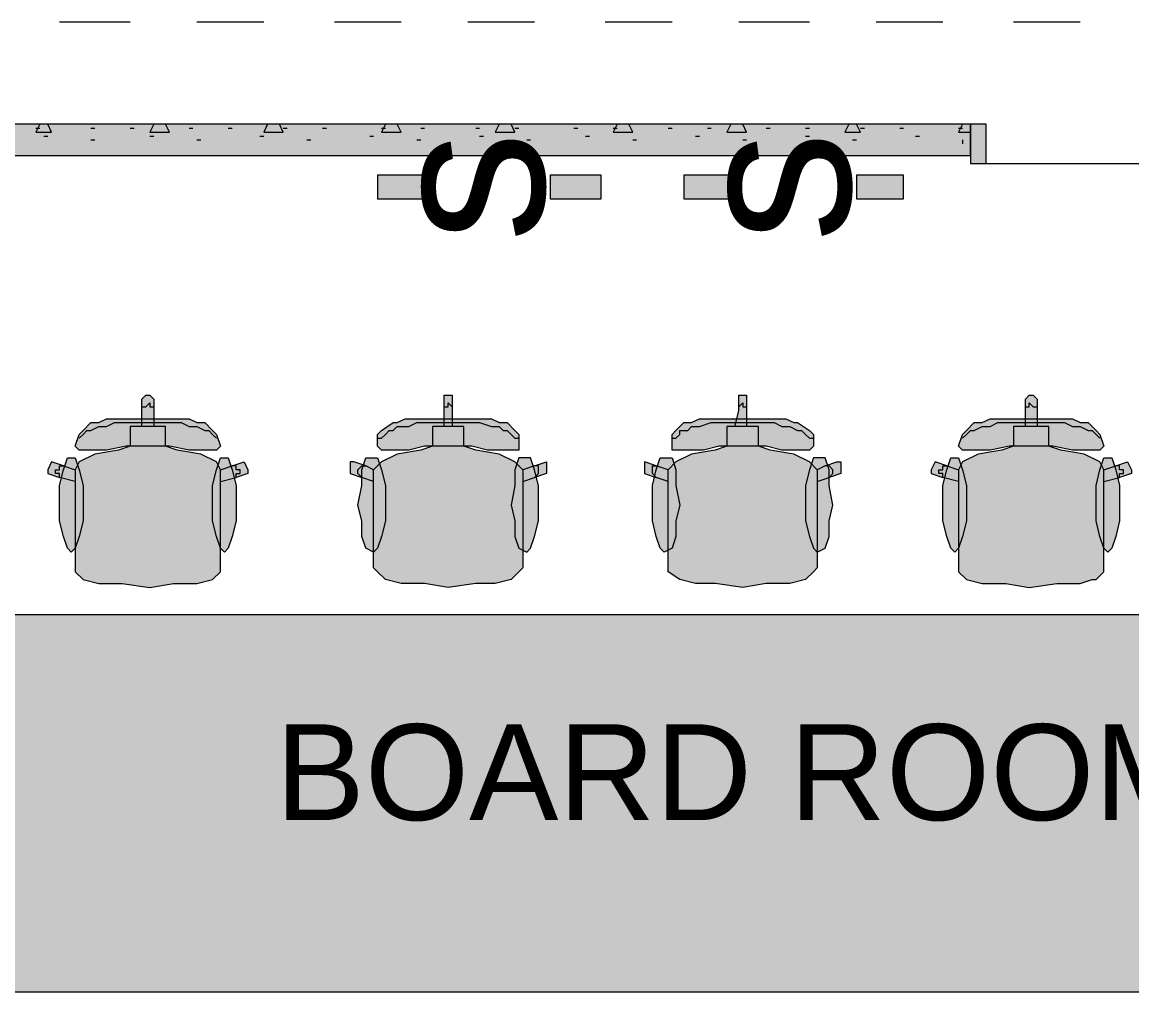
# Model space of a CAD drawing. Header units: inches. Extents: x 0.12 to 8.16, y 2.81 to 8.2.
# Drawn here: x 3.9892 to 4.4602, y 5.155 to 5.5667 of the extents above; entities that cross this region are included whole.
import ezdxf

# ---------------------------------------------------------------- set-up
doc = ezdxf.new("R2010")
doc.units = ezdxf.units.IN
doc.header["$MEASUREMENT"] = 0
for name, color, linetype, true_color in [('PDF_Geometry', 7, 'Continuous', 0x029e21), ('PDF_Solid Fills', 7, 'Continuous', 0xffffff), ('PDF_Text', 7, 'Continuous', 0x5555ff)]:
    doc.layers.add(name, color=color, linetype=linetype, true_color=true_color)
doc.styles.add('PDF F2', font='arial.ttf')

msp = doc.modelspace()

# ---------------------------------------------------------------- hatches: boundary and pattern name
at = {"layer": 'PDF_Solid Fills', "transparency": 33554559}
for points in [[(4.01167, 5.34333), (4.01167, 5.37167), (4.005, 5.37333), (4, 5.375), (4, 5.37667), (4.00167, 5.38), (4.00167, 5.38), (4.00667, 5.37833), (4.01167, 5.37667), (4.01333, 5.38), (4.02, 5.38333), (4.03, 5.385), (4.035, 5.38667), (4.035, 5.39167), (4.035, 5.395), (4.04, 5.395), (4.04, 5.40167), (4.04, 5.40667), (4.04167, 5.40833), (4.04333, 5.40833), (4.04333, 5.32667), (4.03167, 5.32833), (4.03167, 5.32833), (4.02167, 5.32833), (4.015, 5.33), (4.015, 5.33), (4.01167, 5.33333), (4.01167, 5.335), (4.01167, 5.33833)], [(4.07333, 5.34333), (4.07333, 5.33833), (4.07333, 5.335), (4.07333, 5.33333), (4.07, 5.33), (4.07, 5.33), (4.06333, 5.32833), (4.05333, 5.32833), (4.05333, 5.32833), (4.04333, 5.32667), (4.04333, 5.40833), (4.04333, 5.40833), (4.045, 5.40667), (4.045, 5.40167), (4.045, 5.395), (4.05, 5.395), (4.05, 5.39167), (4.05, 5.38667), (4.055, 5.385), (4.065, 5.38333), (4.07167, 5.38), (4.07333, 5.37667), (4.07833, 5.37833), (4.08333, 5.38), (4.08333, 5.38), (4.085, 5.37667), (4.085, 5.375), (4.08, 5.37333), (4.07333, 5.37167)], [(4.13833, 5.34333), (4.13833, 5.37167), (4.13333, 5.37333), (4.12833, 5.375), (4.12833, 5.37667), (4.12833, 5.38), (4.13, 5.38), (4.135, 5.37833), (4.13833, 5.37667), (4.14167, 5.38), (4.14833, 5.38333), (4.15833, 5.385), (4.16333, 5.38667), (4.16333, 5.39167), (4.16333, 5.395), (4.16833, 5.395), (4.16833, 5.40167), (4.16833, 5.40667), (4.16833, 5.40833), (4.17, 5.40833), (4.17, 5.32667), (4.16, 5.32833), (4.15833, 5.32833), (4.15, 5.32833), (4.14333, 5.33), (4.14333, 5.33), (4.14, 5.33333), (4.13833, 5.335), (4.13833, 5.33833)], [(4.20167, 5.34333), (4.20167, 5.33833), (4.20167, 5.335), (4.2, 5.33333), (4.19667, 5.33), (4.19667, 5.33), (4.19, 5.32833), (4.18167, 5.32833), (4.18167, 5.32833), (4.17, 5.32667), (4.17, 5.40833), (4.17167, 5.40833), (4.17167, 5.40667), (4.17167, 5.40167), (4.17167, 5.395), (4.17667, 5.395), (4.17667, 5.39167), (4.17667, 5.38667), (4.18167, 5.385), (4.19167, 5.38333), (4.19833, 5.38), (4.20167, 5.37667), (4.20667, 5.37833), (4.21167, 5.38), (4.21167, 5.38), (4.21167, 5.37667), (4.21167, 5.375), (4.20667, 5.37333), (4.20167, 5.37167)], [(4.26333, 5.34333), (4.26333, 5.37167), (4.25833, 5.37333), (4.25333, 5.375), (4.25333, 5.37667), (4.25333, 5.38), (4.25333, 5.38), (4.25833, 5.37833), (4.26333, 5.37667), (4.26667, 5.38), (4.27333, 5.38333), (4.28333, 5.385), (4.28833, 5.38667), (4.28833, 5.39167), (4.28833, 5.395), (4.29167, 5.395), (4.29333, 5.40167), (4.29333, 5.40667), (4.29333, 5.40833), (4.295, 5.40833), (4.295, 5.32667), (4.28333, 5.32833), (4.28333, 5.32833), (4.275, 5.32833), (4.26833, 5.33), (4.26833, 5.33), (4.26333, 5.33333), (4.26333, 5.335), (4.26333, 5.33833)], [(4.32667, 5.34333), (4.32667, 5.33833), (4.32667, 5.335), (4.325, 5.33333), (4.32167, 5.33), (4.32167, 5.33), (4.315, 5.32833), (4.305, 5.32833), (4.305, 5.32833), (4.295, 5.32667), (4.295, 5.40833), (4.29667, 5.40833), (4.29667, 5.40667), (4.29667, 5.40167), (4.29667, 5.395), (4.30167, 5.395), (4.30167, 5.39167), (4.30167, 5.38667), (4.30667, 5.385), (4.31667, 5.38333), (4.32333, 5.38), (4.32667, 5.37667), (4.33, 5.37833), (4.335, 5.38), (4.33667, 5.38), (4.33667, 5.37667), (4.33667, 5.375), (4.33167, 5.37333), (4.32667, 5.37167)], [(4.38667, 5.34333), (4.38667, 5.37167), (4.38, 5.37333), (4.375, 5.375), (4.375, 5.37667), (4.37667, 5.38), (4.37667, 5.38), (4.38167, 5.37833), (4.38667, 5.37667), (4.38833, 5.38), (4.395, 5.38333), (4.405, 5.385), (4.41, 5.38667), (4.41, 5.39167), (4.41, 5.395), (4.415, 5.395), (4.415, 5.40167), (4.415, 5.40667), (4.41667, 5.40833), (4.41667, 5.40833), (4.41667, 5.32667), (4.40667, 5.32833), (4.40667, 5.32833), (4.39667, 5.32833), (4.39, 5.33), (4.39, 5.33), (4.38667, 5.33333), (4.38667, 5.335), (4.38667, 5.33833)], [(4.44833, 5.34333), (4.44833, 5.33833), (4.44833, 5.335), (4.44833, 5.33333), (4.445, 5.33), (4.44333, 5.33), (4.43833, 5.32833), (4.42833, 5.32833), (4.42833, 5.32833), (4.41667, 5.32667), (4.41667, 5.40833), (4.41833, 5.40833), (4.42, 5.40667), (4.42, 5.40167), (4.42, 5.395), (4.425, 5.395), (4.425, 5.39167), (4.425, 5.38667), (4.43, 5.385), (4.44, 5.38333), (4.44667, 5.38), (4.44833, 5.37667), (4.45333, 5.37833), (4.45833, 5.38), (4.45833, 5.38), (4.46, 5.37667), (4.46, 5.375), (4.455, 5.37333), (4.44833, 5.37167)], [(4.035, 5.39833), (4.04333, 5.39833), (4.04333, 5.38667), (4.03333, 5.38667), (4.025, 5.385), (4.02, 5.385), (4.015, 5.385), (4.01333, 5.385), (4.01167, 5.38667), (4.01333, 5.39167), (4.015, 5.39333), (4.01833, 5.39667), (4.02167, 5.39667), (4.025, 5.39833)], [(4.05, 5.39833), (4.06, 5.39833), (4.06333, 5.39667), (4.06667, 5.39667), (4.07, 5.39333), (4.07167, 5.39167), (4.07333, 5.38667), (4.07167, 5.385), (4.07, 5.385), (4.065, 5.385), (4.06, 5.385), (4.05167, 5.38667), (4.04333, 5.38667), (4.04333, 5.39833)], [(4.16167, 5.39833), (4.17, 5.39833), (4.17, 5.38667), (4.16, 5.38667), (4.15333, 5.385), (4.14667, 5.385), (4.14333, 5.385), (4.14167, 5.385), (4.14, 5.38667), (4.14, 5.39167), (4.14167, 5.39333), (4.14667, 5.39667), (4.14833, 5.39667), (4.15167, 5.39833)], [(4.17833, 5.39833), (4.18833, 5.39833), (4.19167, 5.39667), (4.195, 5.39667), (4.19833, 5.39333), (4.2, 5.39167), (4.2, 5.38667), (4.2, 5.385), (4.19667, 5.385), (4.19333, 5.385), (4.18667, 5.385), (4.18, 5.38667), (4.17, 5.38667), (4.17, 5.39833)], [(4.28667, 5.39833), (4.295, 5.39833), (4.295, 5.38667), (4.285, 5.38667), (4.27833, 5.385), (4.27167, 5.385), (4.26833, 5.385), (4.265, 5.385), (4.265, 5.38667), (4.265, 5.39167), (4.26667, 5.39333), (4.27, 5.39667), (4.27333, 5.39667), (4.27667, 5.39833)], [(4.30333, 5.39833), (4.31333, 5.39833), (4.31667, 5.39667), (4.31833, 5.39667), (4.32333, 5.39333), (4.325, 5.39167), (4.325, 5.38667), (4.32333, 5.385), (4.32167, 5.385), (4.31833, 5.385), (4.31167, 5.385), (4.305, 5.38667), (4.295, 5.38667), (4.295, 5.39833)], [(4.41, 5.39833), (4.41667, 5.39833), (4.41667, 5.38667), (4.40833, 5.38667), (4.4, 5.385), (4.395, 5.385), (4.39, 5.385), (4.38833, 5.385), (4.38667, 5.38667), (4.38833, 5.39167), (4.39, 5.39333), (4.39333, 5.39667), (4.39667, 5.39667), (4.4, 5.39833)], [(4.425, 5.39833), (4.435, 5.39833), (4.43833, 5.39667), (4.44167, 5.39667), (4.445, 5.39333), (4.44667, 5.39167), (4.44833, 5.38667), (4.44667, 5.385), (4.445, 5.385), (4.44, 5.385), (4.435, 5.385), (4.42667, 5.38667), (4.41667, 5.38667), (4.41667, 5.39833)], [(4.005, 5.36167), (4.005, 5.37), (4.00667, 5.37667), (4.00833, 5.38167), (4.01, 5.38167), (4.01167, 5.38167), (4.01333, 5.37667), (4.015, 5.37), (4.015, 5.36167), (4.015, 5.355), (4.01333, 5.34833), (4.01167, 5.34333), (4.01, 5.34167), (4.00833, 5.34333), (4.00667, 5.34833), (4.005, 5.355)], [(4.08, 5.36167), (4.08, 5.355), (4.07833, 5.34833), (4.07667, 5.34333), (4.075, 5.34167), (4.07333, 5.34333), (4.07167, 5.34833), (4.07, 5.355), (4.07, 5.36167), (4.07, 5.37), (4.07167, 5.37667), (4.07333, 5.38167), (4.075, 5.38167), (4.07667, 5.38167), (4.07833, 5.37667), (4.08, 5.37)], [(4.13167, 5.36167), (4.13333, 5.37), (4.13333, 5.37667), (4.135, 5.38167), (4.13833, 5.38167), (4.14, 5.38167), (4.14167, 5.37667), (4.14333, 5.37), (4.14333, 5.36167), (4.14333, 5.355), (4.14167, 5.34833), (4.14, 5.34333), (4.13833, 5.34167), (4.135, 5.34333), (4.13333, 5.34833), (4.13333, 5.355)], [(4.20833, 5.36167), (4.20833, 5.355), (4.20667, 5.34833), (4.205, 5.34333), (4.20333, 5.34167), (4.2, 5.34333), (4.19833, 5.34833), (4.19833, 5.355), (4.19667, 5.36167), (4.19833, 5.37), (4.19833, 5.37667), (4.2, 5.38167), (4.20333, 5.38167), (4.205, 5.38167), (4.20667, 5.37667), (4.20833, 5.37)], [(4.25667, 5.36167), (4.25667, 5.37), (4.25833, 5.37667), (4.26, 5.38167), (4.26167, 5.38167), (4.265, 5.38167), (4.26667, 5.37667), (4.26667, 5.37), (4.26833, 5.36167), (4.26667, 5.355), (4.26667, 5.34833), (4.265, 5.34333), (4.26167, 5.34167), (4.26, 5.34333), (4.25833, 5.34833), (4.25667, 5.355)], [(4.33333, 5.36167), (4.33167, 5.355), (4.33167, 5.34833), (4.33, 5.34333), (4.32667, 5.34167), (4.325, 5.34333), (4.32333, 5.34833), (4.32167, 5.355), (4.32167, 5.36167), (4.32167, 5.37), (4.32333, 5.37667), (4.325, 5.38167), (4.32667, 5.38167), (4.33, 5.38167), (4.33167, 5.37667), (4.33167, 5.37)], [(4.38, 5.36167), (4.38, 5.37), (4.38167, 5.37667), (4.38333, 5.38167), (4.385, 5.38167), (4.38667, 5.38167), (4.38833, 5.37667), (4.39, 5.37), (4.39, 5.36167), (4.39, 5.355), (4.38833, 5.34833), (4.38667, 5.34333), (4.385, 5.34167), (4.38333, 5.34333), (4.38167, 5.34833), (4.38, 5.355)], [(4.455, 5.36167), (4.455, 5.355), (4.45333, 5.34833), (4.45167, 5.34333), (4.45, 5.34167), (4.44833, 5.34333), (4.44667, 5.34833), (4.445, 5.355), (4.445, 5.36167), (4.445, 5.37), (4.44667, 5.37667), (4.44833, 5.38167), (4.45, 5.38167), (4.45167, 5.38167), (4.45333, 5.37667), (4.455, 5.37)]]:
    msp.add_hatch(color=256, dxfattribs=at).paths.add_polyline_path(points)

# ---------------------------------------------------------------- linework, layer by layer
at = {"layer": 'PDF_Geometry', "color": 1, "lineweight": 13}
for points in [[(4.035, 5.56667), (4.005, 5.56667)], [(4.09167, 5.56667), (4.06333, 5.56667)], [(4.15, 5.56667), (4.12167, 5.56667)], [(4.20667, 5.56667), (4.17833, 5.56667)], [(4.265, 5.56667), (4.23667, 5.56667)], [(4.32333, 5.56667), (4.29333, 5.56667)], [(4.38, 5.56667), (4.35167, 5.56667)], [(4.43833, 5.56667), (4.41, 5.56667)]]:
    msp.add_lwpolyline(points, dxfattribs=at)
at = {"layer": 'PDF_Geometry', "color": 7, "lineweight": 9}
for points in [[(4.39167, 5.51), (4.39167, 5.52333), (3.97167, 5.52333), (3.97167, 5.51)], [(4.39167, 5.51), (4.39167, 5.52333)]]:
    msp.add_lwpolyline(points, close=True, dxfattribs=at)
at = {"layer": 'PDF_Geometry', "color": 85, "lineweight": 13, "true_color": 0x68b353}
for points in [[(3.99667, 5.52333), (3.995, 5.52), (4.00167, 5.52), (4, 5.52333)], [(3.995, 5.52167), (3.99667, 5.52167)], [(4.01833, 5.52167), (4.02, 5.52167)], [(4.035, 5.52167), (4.03667, 5.52167)], [(4.045, 5.52333), (4.04333, 5.52), (4.05167, 5.52), (4.05, 5.52333)], [(4.06, 5.52167), (4.06167, 5.52167)], [(4.07667, 5.52167), (4.07833, 5.52167)], [(4.09333, 5.52333), (4.09167, 5.52), (4.1, 5.52), (4.09833, 5.52333)], [(4.1, 5.52167), (4.10167, 5.52167)], [(4.11667, 5.52167), (4.11833, 5.52167)], [(4.14333, 5.52333), (4.14167, 5.52), (4.15, 5.52), (4.14833, 5.52333)], [(4.14167, 5.52167), (4.14333, 5.52167)], [(4.15833, 5.52167), (4.16, 5.52167)], [(4.18167, 5.52167), (4.18333, 5.52167)], [(4.19167, 5.52333), (4.19, 5.52), (4.19833, 5.52), (4.19667, 5.52333)], [(4.19833, 5.52167), (4.2, 5.52167)], [(4.22333, 5.52167), (4.225, 5.52167)], [(4.24167, 5.52333), (4.24, 5.52), (4.24833, 5.52), (4.24667, 5.52333)], [(4.24, 5.52167), (4.24167, 5.52167)], [(4.26333, 5.52167), (4.265, 5.52167)], [(4.28, 5.52167), (4.28167, 5.52167)], [(4.29, 5.52333), (4.28833, 5.52), (4.29667, 5.52), (4.295, 5.52333)], [(4.305, 5.52167), (4.30667, 5.52167)], [(4.32167, 5.52167), (4.32333, 5.52167)], [(4.34, 5.52333), (4.33833, 5.52), (4.345, 5.52), (4.34333, 5.52333)], [(4.345, 5.52167), (4.34667, 5.52167)], [(4.36167, 5.52167), (4.36333, 5.52167)], [(4.38833, 5.52333), (4.38667, 5.52), (4.39167, 5.52)], [(4.38667, 5.52167), (4.38833, 5.52167)], [(3.99833, 5.51833), (4, 5.51833)], [(4.01833, 5.51667), (4.02, 5.51667)], [(4.04333, 5.51833), (4.045, 5.51833)], [(4.06333, 5.51667), (4.065, 5.51667)], [(4.09, 5.51833), (4.09167, 5.51833)], [(4.11, 5.51667), (4.11167, 5.51667)], [(4.13667, 5.51833), (4.13833, 5.51833)], [(4.15667, 5.51667), (4.15833, 5.51667)], [(4.18333, 5.51833), (4.185, 5.51833)], [(4.20333, 5.51667), (4.205, 5.51667)], [(4.22833, 5.51833), (4.23, 5.51833)], [(4.24833, 5.51667), (4.25, 5.51667)], [(4.275, 5.51833), (4.27667, 5.51833)], [(4.295, 5.51667), (4.29667, 5.51667)], [(4.32167, 5.51833), (4.32333, 5.51833)], [(4.34167, 5.51667), (4.34333, 5.51667)], [(4.36833, 5.51833), (4.37, 5.51833)], [(4.38833, 5.51667), (4.38833, 5.515)]]:
    msp.add_lwpolyline(points, dxfattribs=at)
at = {"layer": 'PDF_Geometry', "color": 30, "lineweight": 9, "true_color": 0xff6600}
msp.add_lwpolyline([(4.39167, 5.50667), (4.39833, 5.50667), (4.39833, 5.52333), (4.39167, 5.52333)], close=True, dxfattribs=at)
at = {"layer": 'PDF_Geometry', "color": 30, "lineweight": 13, "true_color": 0xff6600}
msp.add_lwpolyline([(4.39833, 5.50667), (4.48167, 5.50667)], dxfattribs=at)
at = {"layer": 'PDF_Geometry', "color": 8, "lineweight": 13, "true_color": 0x7f7f7f}
for points in [[(4.14, 5.50167), (4.14, 5.49167), (4.16167, 5.49167), (4.16167, 5.50167)], [(4.21333, 5.50167), (4.21333, 5.49167), (4.235, 5.49167), (4.235, 5.50167)], [(4.27, 5.50167), (4.27, 5.49167), (4.29, 5.49167), (4.29, 5.50167)], [(4.34333, 5.50167), (4.34333, 5.49167), (4.36333, 5.49167), (4.36333, 5.50167)]]:
    msp.add_lwpolyline(points, close=True, dxfattribs=at)
at = {"layer": 'PDF_Geometry', "color": 251, "lineweight": 9, "true_color": 0x6a6a6a}
for points in [[(4.16167, 5.49167), (4.16167, 5.50167), (4.14, 5.50167), (4.14, 5.49167)], [(4.235, 5.49167), (4.235, 5.50167), (4.21333, 5.50167), (4.21333, 5.49167)], [(4.29, 5.49167), (4.29, 5.50167), (4.27, 5.50167), (4.27, 5.49167)], [(4.36333, 5.49167), (4.36333, 5.50167), (4.34333, 5.50167), (4.34333, 5.49167)]]:
    msp.add_lwpolyline(points, close=True, dxfattribs=at)
at = {"layer": 'PDF_Geometry', "lineweight": 9}
for points in [[(4.04, 5.40167), (4.04, 5.40667), (4.04167, 5.40833), (4.04333, 5.40833), (4.045, 5.40667), (4.045, 5.40167)], [(4.04333, 5.40833), (4.04333, 5.40833)], [(4.16833, 5.40167), (4.16833, 5.40667), (4.16833, 5.40833), (4.17, 5.40833), (4.17167, 5.40833), (4.17167, 5.40667), (4.17167, 5.40167)], [(4.29333, 5.40167), (4.29333, 5.40667), (4.29333, 5.40833), (4.295, 5.40833), (4.29667, 5.40833), (4.29667, 5.40667), (4.29667, 5.40167)], [(4.415, 5.40167), (4.415, 5.40667), (4.41667, 5.40833), (4.41833, 5.40833), (4.42, 5.40667), (4.42, 5.40167)], [(4.41667, 5.40833), (4.41667, 5.40833)], [(4.04, 5.395), (4.04, 5.40167), (4.04, 5.40333), (4.04167, 5.40333), (4.04333, 5.405), (4.04333, 5.40333), (4.045, 5.40333), (4.045, 5.40167), (4.045, 5.395)], [(4.04167, 5.40333), (4.04167, 5.40333)], [(4.04333, 5.40333), (4.04333, 5.40333)], [(4.16833, 5.395), (4.16833, 5.40167), (4.16833, 5.40333), (4.17, 5.40333), (4.17, 5.405), (4.17167, 5.40333), (4.17167, 5.40167), (4.17167, 5.395)], [(4.16833, 5.40333), (4.16833, 5.40333)], [(4.17167, 5.40333), (4.17167, 5.40333)], [(4.17167, 5.40333), (4.17167, 5.40333)], [(4.29167, 5.395), (4.29333, 5.40167), (4.29333, 5.40333), (4.295, 5.405), (4.295, 5.40333), (4.29667, 5.40333), (4.29667, 5.40167), (4.29667, 5.395)], [(4.29333, 5.40333), (4.29333, 5.40333)], [(4.29333, 5.40333), (4.29333, 5.40333)], [(4.29667, 5.40333), (4.29667, 5.40333)], [(4.415, 5.395), (4.415, 5.40167), (4.415, 5.40333), (4.41667, 5.40333), (4.41667, 5.405), (4.41833, 5.40333), (4.42, 5.40333), (4.42, 5.40167), (4.42, 5.395)], [(4.41667, 5.40333), (4.41667, 5.40333)], [(4.41833, 5.40333), (4.41833, 5.40333)], [(4.01333, 5.39), (4.015, 5.39167), (4.01667, 5.39333), (4.01833, 5.39333), (4.02167, 5.395), (4.025, 5.395), (4.02833, 5.39667), (4.03333, 5.39667), (4.03833, 5.39667), (4.04333, 5.39667), (4.04667, 5.39667), (4.05167, 5.39667), (4.05667, 5.39667), (4.06, 5.395), (4.06333, 5.395), (4.06667, 5.39333), (4.06833, 5.39333), (4.07, 5.39167), (4.07167, 5.39)], [(4.05, 5.38667), (4.05, 5.39167), (4.05, 5.395), (4.045, 5.395), (4.04333, 5.395), (4.04, 5.395), (4.035, 5.395), (4.035, 5.39167), (4.035, 5.38667)], [(4.14, 5.39), (4.14167, 5.39), (4.14333, 5.39167), (4.145, 5.39333), (4.14667, 5.39333), (4.14833, 5.395), (4.15333, 5.395), (4.15667, 5.39667), (4.16167, 5.39667), (4.165, 5.39667), (4.17, 5.39667), (4.175, 5.39667), (4.18, 5.39667), (4.18333, 5.39667), (4.18833, 5.395), (4.19167, 5.395), (4.19333, 5.39333), (4.195, 5.39333), (4.19667, 5.39167), (4.19833, 5.39), (4.2, 5.39)], [(4.17667, 5.38667), (4.17667, 5.39167), (4.17667, 5.395), (4.17167, 5.395), (4.17, 5.395), (4.16833, 5.395), (4.16333, 5.395), (4.16333, 5.39167), (4.16333, 5.38667)], [(4.265, 5.39), (4.26667, 5.39), (4.26833, 5.39167), (4.26833, 5.39333), (4.27167, 5.39333), (4.27333, 5.395), (4.27667, 5.395), (4.28167, 5.39667), (4.285, 5.39667), (4.29, 5.39667), (4.295, 5.39667), (4.3, 5.39667), (4.30333, 5.39667), (4.30833, 5.39667), (4.31167, 5.395), (4.315, 5.395), (4.31833, 5.39333), (4.32, 5.39333), (4.32167, 5.39167), (4.32333, 5.39), (4.325, 5.39)], [(4.30167, 5.38667), (4.30167, 5.39167), (4.30167, 5.395), (4.29667, 5.395), (4.295, 5.395), (4.29167, 5.395), (4.28833, 5.395), (4.28833, 5.39167), (4.28833, 5.38667)], [(4.38833, 5.39), (4.39, 5.39167), (4.39167, 5.39333), (4.39333, 5.39333), (4.39667, 5.395), (4.4, 5.395), (4.40333, 5.39667), (4.40833, 5.39667), (4.41333, 5.39667), (4.41667, 5.39667), (4.42167, 5.39667), (4.42667, 5.39667), (4.43167, 5.39667), (4.435, 5.395), (4.43833, 5.395), (4.44167, 5.39333), (4.44333, 5.39333), (4.445, 5.39167), (4.44667, 5.39)], [(4.425, 5.38667), (4.425, 5.39167), (4.425, 5.395), (4.42, 5.395), (4.41667, 5.395), (4.415, 5.395), (4.41, 5.395), (4.41, 5.39167), (4.41, 5.38667)], [(4.01333, 5.39), (4.01333, 5.39)], [(4.01333, 5.39), (4.01333, 5.39)], [(4.07167, 5.39), (4.07167, 5.39)], [(4.07167, 5.39), (4.07167, 5.39)], [(4.14167, 5.39), (4.14167, 5.39)], [(4.2, 5.39), (4.2, 5.39)], [(4.265, 5.39), (4.265, 5.39)], [(4.32333, 5.39), (4.32333, 5.39)], [(4.38833, 5.39), (4.38833, 5.39)], [(4.38833, 5.39), (4.38833, 5.39)], [(4.44667, 5.39), (4.44667, 5.39)], [(4.44667, 5.39), (4.44667, 5.39)], [(4.07333, 5.37667), (4.07167, 5.38), (4.065, 5.38333), (4.055, 5.385), (4.05, 5.38667), (4.04333, 5.38667), (4.035, 5.38667), (4.03, 5.385), (4.02, 5.38333), (4.01333, 5.38), (4.01167, 5.37667)], [(4.20167, 5.37667), (4.19833, 5.38), (4.19167, 5.38333), (4.18167, 5.385), (4.17667, 5.38667), (4.17, 5.38667), (4.16333, 5.38667), (4.15833, 5.385), (4.14833, 5.38333), (4.14167, 5.38), (4.13833, 5.37667)], [(4.32667, 5.37667), (4.32333, 5.38), (4.31667, 5.38333), (4.30667, 5.385), (4.30167, 5.38667), (4.295, 5.38667), (4.28833, 5.38667), (4.28333, 5.385), (4.27333, 5.38333), (4.26667, 5.38), (4.26333, 5.37667)], [(4.44833, 5.37667), (4.44667, 5.38), (4.44, 5.38333), (4.43, 5.385), (4.425, 5.38667), (4.41667, 5.38667), (4.41, 5.38667), (4.405, 5.385), (4.395, 5.38333), (4.38833, 5.38), (4.38667, 5.37667)], [(4.01167, 5.37167), (4.005, 5.37333), (4.005, 5.375), (4.00333, 5.375), (4.00333, 5.37667), (4.005, 5.37667), (4.005, 5.37833), (4.00667, 5.37833), (4.00167, 5.38), (4, 5.37667), (4, 5.375), (4.005, 5.37333)], [(4.00167, 5.38), (4.00167, 5.38)], [(4.00667, 5.37833), (4.01167, 5.37667), (4.01167, 5.37167), (4.01167, 5.34333), (4.01167, 5.33833), (4.01167, 5.335), (4.01167, 5.33333), (4.015, 5.33), (4.02167, 5.32833), (4.03167, 5.32833), (4.04333, 5.32667), (4.05333, 5.32833), (4.06333, 5.32833), (4.07, 5.33), (4.07333, 5.33333), (4.07333, 5.335), (4.07333, 5.33833), (4.07333, 5.34333), (4.07167, 5.34833), (4.07, 5.355), (4.07, 5.36167), (4.07, 5.37), (4.07167, 5.37667), (4.07333, 5.38167), (4.075, 5.38167), (4.07667, 5.38167), (4.07833, 5.37667), (4.08, 5.37), (4.08, 5.36167), (4.08, 5.355), (4.07833, 5.34833), (4.07667, 5.34333), (4.075, 5.34167), (4.07333, 5.34333), (4.07333, 5.37167), (4.07333, 5.37667), (4.07833, 5.37833)], [(4.07333, 5.37167), (4.08, 5.37333), (4.08, 5.375), (4.08167, 5.375), (4.08167, 5.37667), (4.08, 5.37667), (4.08, 5.37833), (4.07833, 5.37833), (4.08333, 5.38), (4.085, 5.37667), (4.085, 5.375), (4.08, 5.37333)], [(4.08333, 5.38), (4.08333, 5.38)], [(4.13833, 5.37167), (4.13333, 5.37333), (4.13167, 5.375), (4.13167, 5.37667), (4.13333, 5.37833), (4.135, 5.37833), (4.13, 5.38), (4.12833, 5.38), (4.12833, 5.37667), (4.12833, 5.375), (4.13333, 5.37333)], [(4.20167, 5.37167), (4.20667, 5.37333), (4.20833, 5.375), (4.20833, 5.37667), (4.20833, 5.37833), (4.20667, 5.37833), (4.21167, 5.38), (4.21167, 5.37667), (4.21167, 5.375), (4.20667, 5.37333)], [(4.21167, 5.38), (4.21167, 5.38)], [(4.26333, 5.37167), (4.25833, 5.37333), (4.25667, 5.375), (4.25667, 5.37667), (4.25667, 5.37833), (4.25833, 5.37833), (4.25333, 5.38), (4.25333, 5.37667), (4.25333, 5.375), (4.25833, 5.37333)], [(4.25333, 5.38), (4.25333, 5.38)], [(4.32667, 5.37167), (4.33167, 5.37333), (4.33333, 5.375), (4.33333, 5.37667), (4.33167, 5.37833), (4.33, 5.37833), (4.335, 5.38), (4.33667, 5.38), (4.33667, 5.37667), (4.33667, 5.375), (4.33167, 5.37333)], [(4.38667, 5.37167), (4.38, 5.37333), (4.38, 5.375), (4.37833, 5.375), (4.37833, 5.37667), (4.38, 5.37667), (4.38, 5.37833), (4.38167, 5.37833), (4.37667, 5.38), (4.375, 5.37667), (4.375, 5.375), (4.38, 5.37333)], [(4.37667, 5.38), (4.37667, 5.38)], [(4.38167, 5.37833), (4.38667, 5.37667), (4.38667, 5.37167), (4.38667, 5.34333), (4.38667, 5.33833), (4.38667, 5.335), (4.38667, 5.33333), (4.39, 5.33), (4.39667, 5.32833), (4.40667, 5.32833), (4.41667, 5.32667), (4.42833, 5.32833), (4.43833, 5.32833), (4.44333, 5.33), (4.445, 5.33), (4.44833, 5.33333), (4.44833, 5.335), (4.44833, 5.33833), (4.44833, 5.34333), (4.44667, 5.34833), (4.445, 5.355), (4.445, 5.36167), (4.445, 5.37), (4.44667, 5.37667), (4.44833, 5.38167), (4.45, 5.38167), (4.45167, 5.38167), (4.45333, 5.37667), (4.455, 5.37), (4.455, 5.36167), (4.455, 5.355), (4.45333, 5.34833), (4.45167, 5.34333), (4.45, 5.34167), (4.44833, 5.34333), (4.44833, 5.37167), (4.44833, 5.37667), (4.45333, 5.37833)], [(4.44833, 5.37167), (4.455, 5.37333), (4.455, 5.375), (4.45667, 5.375), (4.45667, 5.37667), (4.455, 5.37667), (4.455, 5.37833), (4.45333, 5.37833), (4.45833, 5.38), (4.46, 5.37667), (4.46, 5.375), (4.455, 5.37333)], [(4.45833, 5.38), (4.45833, 5.38)], [(4.00333, 5.375), (4.00333, 5.375)], [(4.00667, 5.37833), (4.00667, 5.37833)], [(4.01167, 5.37667), (4.01167, 5.37667)], [(4.07333, 5.37667), (4.07333, 5.37667)], [(4.08, 5.37833), (4.08, 5.37833)], [(4.08167, 5.375), (4.08167, 5.375)], [(4.13167, 5.37667), (4.13167, 5.37667)], [(4.13167, 5.375), (4.13167, 5.375)], [(4.13167, 5.375), (4.13167, 5.375)], [(4.13333, 5.37833), (4.13333, 5.37833)], [(4.20667, 5.37833), (4.20167, 5.37667), (4.20167, 5.37167), (4.20167, 5.34333), (4.20167, 5.33833), (4.20167, 5.335), (4.2, 5.33333), (4.19667, 5.33), (4.19, 5.32833), (4.18167, 5.32833), (4.17, 5.32667), (4.16, 5.32833), (4.15833, 5.32833), (4.15, 5.32833), (4.14333, 5.33), (4.14, 5.33333), (4.13833, 5.335), (4.13833, 5.33833), (4.13833, 5.34333), (4.13833, 5.37167), (4.13833, 5.37667), (4.135, 5.37833)], [(4.13833, 5.37667), (4.13833, 5.37667)], [(4.20167, 5.37667), (4.20167, 5.37667)], [(4.20667, 5.37833), (4.20667, 5.37833)], [(4.20833, 5.37667), (4.20833, 5.37667)], [(4.20833, 5.375), (4.20833, 5.375)], [(4.20833, 5.375), (4.20833, 5.375)], [(4.25667, 5.37667), (4.25667, 5.37667)], [(4.25667, 5.375), (4.25667, 5.375)], [(4.25667, 5.375), (4.25667, 5.375)], [(4.25833, 5.37833), (4.25833, 5.37833)], [(4.33, 5.37833), (4.32667, 5.37667), (4.32667, 5.37167), (4.32667, 5.34333), (4.32667, 5.33833), (4.32667, 5.335), (4.325, 5.33333), (4.32167, 5.33), (4.315, 5.32833), (4.305, 5.32833), (4.295, 5.32667), (4.28333, 5.32833), (4.275, 5.32833), (4.26833, 5.33), (4.26333, 5.33333), (4.26333, 5.335), (4.26333, 5.33833), (4.26333, 5.34333), (4.26333, 5.37167), (4.26333, 5.37667), (4.25833, 5.37833)], [(4.26333, 5.37667), (4.26333, 5.37667)], [(4.32667, 5.37667), (4.32667, 5.37667)], [(4.33167, 5.37833), (4.33167, 5.37833)], [(4.33333, 5.37667), (4.33333, 5.37667)], [(4.33333, 5.375), (4.33333, 5.375)], [(4.33333, 5.375), (4.33333, 5.375)], [(4.37833, 5.375), (4.37833, 5.375)], [(4.38, 5.37833), (4.38, 5.37833)], [(4.38667, 5.37667), (4.38667, 5.37667)], [(4.44833, 5.37667), (4.44833, 5.37667)], [(4.45333, 5.37833), (4.45333, 5.37833)], [(4.455, 5.375), (4.455, 5.375)], [(4.015, 5.33), (4.015, 5.33)], [(4.03167, 5.32833), (4.03167, 5.32833)], [(4.05333, 5.32833), (4.05333, 5.32833)], [(4.07, 5.33), (4.07, 5.33)], [(4.14333, 5.33), (4.14333, 5.33)], [(4.18167, 5.32833), (4.18167, 5.32833)], [(4.19667, 5.33), (4.19667, 5.33)], [(4.26833, 5.33), (4.26833, 5.33)], [(4.28333, 5.32833), (4.28333, 5.32833)], [(4.305, 5.32833), (4.305, 5.32833)], [(4.32167, 5.33), (4.32167, 5.33)], [(4.39, 5.33), (4.39, 5.33)], [(4.40667, 5.32833), (4.40667, 5.32833)], [(4.42833, 5.32833), (4.42833, 5.32833)]]:
    msp.add_lwpolyline(points, dxfattribs=at)
for points in [[(4.06, 5.385), (4.05167, 5.38667), (4.04333, 5.38667), (4.03333, 5.38667), (4.025, 5.385), (4.02, 5.385), (4.015, 5.385), (4.01333, 5.385), (4.01167, 5.38667), (4.01333, 5.39167), (4.015, 5.39333), (4.01833, 5.39667), (4.02167, 5.39667), (4.025, 5.39833), (4.035, 5.39833), (4.04333, 5.39833), (4.05, 5.39833), (4.06, 5.39833), (4.06333, 5.39667), (4.06667, 5.39667), (4.07, 5.39333), (4.07167, 5.39167), (4.07333, 5.38667), (4.07167, 5.385), (4.07, 5.385), (4.065, 5.385)], [(4.18667, 5.385), (4.18, 5.38667), (4.17, 5.38667), (4.16, 5.38667), (4.15333, 5.385), (4.14667, 5.385), (4.14333, 5.385), (4.14167, 5.385), (4.14, 5.38667), (4.14, 5.39167), (4.14167, 5.39333), (4.14667, 5.39667), (4.14833, 5.39667), (4.15167, 5.39833), (4.16167, 5.39833), (4.17, 5.39833), (4.17833, 5.39833), (4.18833, 5.39833), (4.19167, 5.39667), (4.195, 5.39667), (4.19833, 5.39333), (4.2, 5.39167), (4.2, 5.38667), (4.2, 5.385), (4.19667, 5.385), (4.19333, 5.385)], [(4.31167, 5.385), (4.305, 5.38667), (4.295, 5.38667), (4.285, 5.38667), (4.27833, 5.385), (4.27167, 5.385), (4.26833, 5.385), (4.265, 5.385), (4.265, 5.38667), (4.265, 5.39167), (4.26667, 5.39333), (4.27, 5.39667), (4.27333, 5.39667), (4.27667, 5.39833), (4.28667, 5.39833), (4.295, 5.39833), (4.30333, 5.39833), (4.31333, 5.39833), (4.31667, 5.39667), (4.31833, 5.39667), (4.32333, 5.39333), (4.325, 5.39167), (4.325, 5.38667), (4.32333, 5.385), (4.32167, 5.385), (4.31833, 5.385)], [(4.435, 5.385), (4.42667, 5.38667), (4.41667, 5.38667), (4.40833, 5.38667), (4.4, 5.385), (4.395, 5.385), (4.39, 5.385), (4.38833, 5.385), (4.38667, 5.38667), (4.38833, 5.39167), (4.39, 5.39333), (4.39333, 5.39667), (4.39667, 5.39667), (4.4, 5.39833), (4.41, 5.39833), (4.41667, 5.39833), (4.425, 5.39833), (4.435, 5.39833), (4.43833, 5.39667), (4.44167, 5.39667), (4.445, 5.39333), (4.44667, 5.39167), (4.44833, 5.38667), (4.44667, 5.385), (4.445, 5.385), (4.44, 5.385)], [(4.005, 5.36167), (4.005, 5.37), (4.00667, 5.37667), (4.00833, 5.38167), (4.01, 5.38167), (4.01167, 5.38167), (4.01333, 5.37667), (4.015, 5.37), (4.015, 5.36167), (4.015, 5.355), (4.01333, 5.34833), (4.01167, 5.34333), (4.01, 5.34167), (4.00833, 5.34333), (4.00667, 5.34833), (4.005, 5.355)], [(4.13167, 5.36167), (4.13333, 5.37), (4.13333, 5.37667), (4.135, 5.38167), (4.13833, 5.38167), (4.14, 5.38167), (4.14167, 5.37667), (4.14333, 5.37), (4.14333, 5.36167), (4.14333, 5.355), (4.14167, 5.34833), (4.14, 5.34333), (4.13833, 5.34167), (4.135, 5.34333), (4.13333, 5.34833), (4.13333, 5.355)], [(4.20833, 5.36167), (4.20833, 5.37), (4.20667, 5.37667), (4.205, 5.38167), (4.20333, 5.38167), (4.2, 5.38167), (4.19833, 5.37667), (4.19833, 5.37), (4.19667, 5.36167), (4.19833, 5.355), (4.19833, 5.34833), (4.2, 5.34333), (4.20333, 5.34167), (4.205, 5.34333), (4.20667, 5.34833), (4.20833, 5.355)], [(4.25667, 5.36167), (4.25667, 5.37), (4.25833, 5.37667), (4.26, 5.38167), (4.26167, 5.38167), (4.265, 5.38167), (4.26667, 5.37667), (4.26667, 5.37), (4.26833, 5.36167), (4.26667, 5.355), (4.26667, 5.34833), (4.265, 5.34333), (4.26167, 5.34167), (4.26, 5.34333), (4.25833, 5.34833), (4.25667, 5.355)], [(4.33333, 5.36167), (4.33167, 5.37), (4.33167, 5.37667), (4.33, 5.38167), (4.32667, 5.38167), (4.325, 5.38167), (4.32333, 5.37667), (4.32167, 5.37), (4.32167, 5.36167), (4.32167, 5.355), (4.32333, 5.34833), (4.325, 5.34333), (4.32667, 5.34167), (4.33, 5.34333), (4.33167, 5.34833), (4.33167, 5.355)], [(4.38, 5.36167), (4.38, 5.37), (4.38167, 5.37667), (4.38333, 5.38167), (4.385, 5.38167), (4.38667, 5.38167), (4.38833, 5.37667), (4.39, 5.37), (4.39, 5.36167), (4.39, 5.355), (4.38833, 5.34833), (4.38667, 5.34333), (4.385, 5.34167), (4.38333, 5.34333), (4.38167, 5.34833), (4.38, 5.355)], [(3.83, 5.155), (4.75333, 5.155), (4.75333, 5.315), (3.83, 5.315)]]:
    msp.add_lwpolyline(points, close=True, dxfattribs=at)
at = {"layer": 'PDF_Geometry', "color": 7, "lineweight": 13, "true_color": 0xffffff}
msp.add_lwpolyline([(3.83, 5.155), (4.75333, 5.155), (4.75333, 5.315), (3.83, 5.315)], close=True, dxfattribs=at)
at = {"layer": 'PDF_Solid Fills', "lineweight": 25, "transparency": 33554559}
for points in [[(3.97167, 5.52333), (4.39167, 5.52333), (3.97167, 5.51), (4.39167, 5.51)], [(4.39167, 5.52333), (4.39833, 5.52333), (4.39167, 5.50667), (4.39833, 5.50667)], [(3.83, 5.315), (4.75333, 5.315), (3.83, 5.155), (4.75333, 5.155)]]:
    msp.add_solid(points, dxfattribs=at)
at = {"layer": 'PDF_Solid Fills', "color": 253, "lineweight": 25, "true_color": 0xaaaaaa, "transparency": 33554559}
for points in [[(4.14, 5.50167), (4.16167, 5.50167), (4.14, 5.49167), (4.16167, 5.49167)], [(4.21333, 5.50167), (4.235, 5.50167), (4.21333, 5.49167), (4.235, 5.49167)], [(4.27, 5.50167), (4.29, 5.50167), (4.27, 5.49167), (4.29, 5.49167)], [(4.34333, 5.50167), (4.36333, 5.50167), (4.34333, 5.49167), (4.36333, 5.49167)]]:
    msp.add_solid(points, dxfattribs=at)

# ---------------------------------------------------------------- texts
at = {"layer": 'PDF_Text', "char_height": 0.0672, "attachment_point": 4, "rotation": 89.8992, "style": 'PDF F2'}
for insert in [(4.17762, 5.47333), (4.30758, 5.47333)]:
    msp.add_mtext('s', dxfattribs=dict(at, insert=insert))
at = {"layer": 'PDF_Text', "insert": (4.09667, 5.24796), "char_height": 0.040723, "attachment_point": 4, "style": 'PDF F2'}
msp.add_mtext('BOARD ROOM', dxfattribs=at)

doc.saveas('drawing.dxf')
